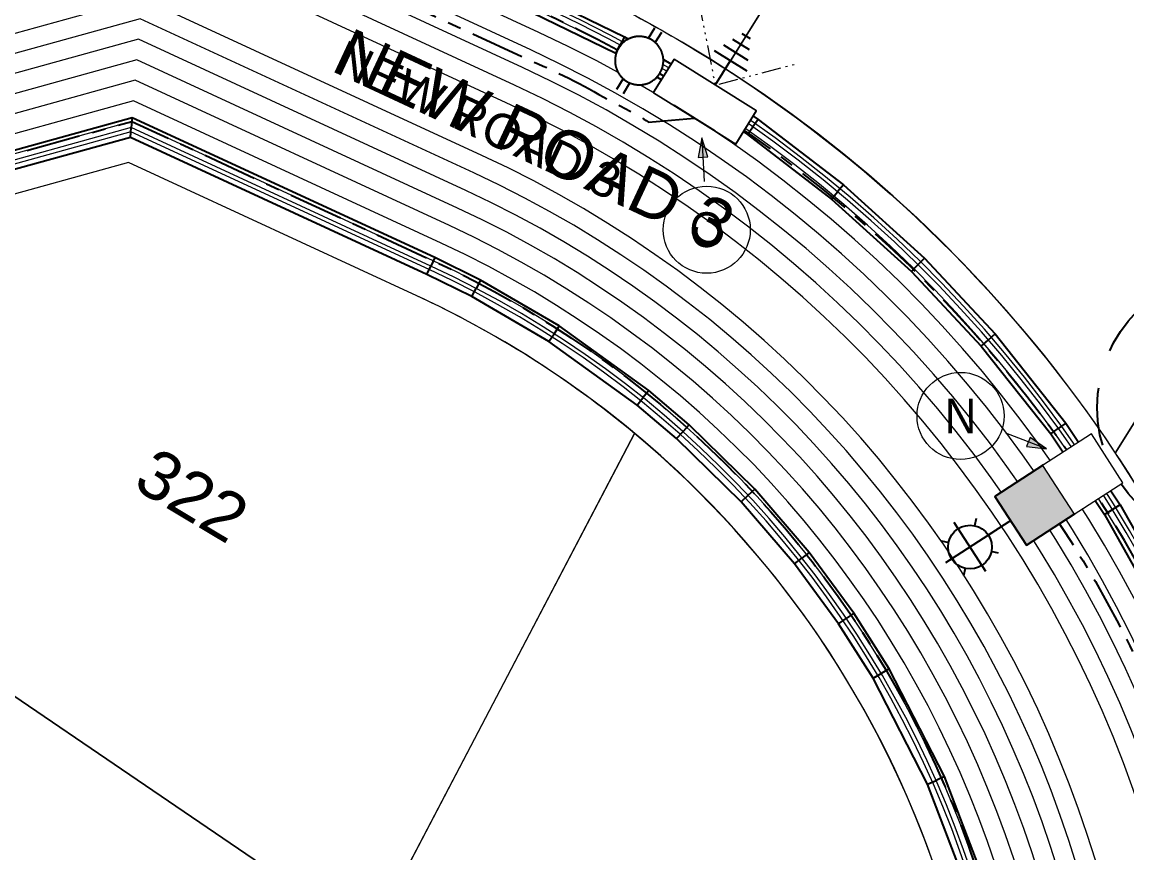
# Model space of a CAD drawing. Header units: metres. Extents: x 264965 to 265706, y 6180501 to 6181430.
# Drawn here: x 265565.4 to 265622.4, y 6181075 to 6181117.9 of the extents above; entities that cross this region are included whole.
import ezdxf
from ezdxf.enums import TextEntityAlignment as Align

# ---------------------------------------------------------------- set-up
doc = ezdxf.new("R2010")
doc.units = ezdxf.units.M
for name, pattern in [('Cable Exist UG', [7, 4, -1, 1, -1]), ('Dash', [5, 3, -2]), ('PHANTOM2', [4.45, 2, -0.5, 0.15, -0.5, 0.15, -0.5, 0.15, -0.5])]:
    doc.linetypes.add(name, pattern=pattern)
doc.layers.get('0').update_dxf_attribs({"color": 6})
for name, color, linetype, lineweight in [('_User Miscellaneous1', 30, 'Continuous', 13), ('_User Miscellaneous10', 241, 'Continuous', 13), ('_User Miscellaneous8', 196, 'Continuous', 13), ('_User_HV_Exist', 1, 'Continuous', 25), ('_User_LV_Exist', 5, 'Continuous', 25), ('_User_SL_Exist', 4, 'Continuous', 25), ('Cadastre Developer_SP_NEW', 92, 'Continuous', 15)]:
    doc.layers.add(name, color=color, linetype=linetype, lineweight=lineweight)
doc.layers.add('_User Miscellaneous12', color=252, linetype='Continuous', lineweight=13, plot=False, transparency=0.5)
doc.layers.add('Equip_LV_NEW', color=2, linetype='Continuous')
doc.layers.add('UG_Details_SP_MISC', color=7, linetype='Continuous')
doc.styles.add('ARIAL', font='arial.ttf', dxfattribs={"height": 2})
doc.styles.add('COLUMN_LABEL', font='arial.ttf', dxfattribs={"height": 2})
doc.styles.add('POLE_LABEL', font='arial.ttf', dxfattribs={"height": 2})
doc.styles.add('SL_LABEL', font='arial.ttf', dxfattribs={"height": 2})
doc.styles.get("Standard").update_dxf_attribs({"font": 'arial.ttf'})
doc.linetypes.add('Cable 4', pattern='A,4,-0.1,["*",Standard,S=2,R=0,X=0,Y=-1.6],-1.2', length=5.3)

# ---------------------------------------------------------------- blocks, each defined once
blk = doc.blocks.new('LV_UG_LINKS_OPEN_NEW')
at = {"layer": 'Equip_LV_NEW'}
for tag, flags, p in [('ACTUAL_STATUS', 9, (3.167, -1.667)), ('CONSTRUCTED_VOLTAGE', 9, (3.167, -1.833)), ('OPERATING_VOLTAGE', 9, (3.167, -2.167)), ('ORIENTATION', 9, (3.167, -2.333)), ('NO_PHASES', 9, (3.167, -2)), ('STATE', 9, (3.167, -2.5)), ('SWITCH_TYPE', 9, (3.167, -2.667)), ('USAGE', 9, (3.167, -2.833)), ('OWNED_BY', 9, (3.167, -3.167)), ('OPERATED_BY', 9, (3.167, -3.333)), ('NOTES', 9, (3.167, -3)), ('MAINTAINED_BY', 9, (3.167, -3.5)), ('TYPE', 9, (3.167, -3.833)), ('Z', 1, (3.167, -4)), ('NUMBER_OF_PHASES', 9, (3.167, -3.667))]:
    blk.add_attdef(tag, text='', height=0.167, dxfattribs=dict(at, flags=flags)).set_placement(p, align=Align.MIDDLE_LEFT)
blk.add_wipeout([(4, 1.25), (3.969, 1.25), (3.939, 1.248), (3.908, 1.247), (3.877, 1.244), (3.847, 1.241), (3.817, 1.236), (3.786, 1.232), (3.756, 1.226), (3.726, 1.22), (3.696, 1.213), (3.667, 1.205), (3.637, 1.196), (3.608, 1.187), (3.579, 1.177), (3.55, 1.166), (3.522, 1.155), (3.493, 1.143), (3.466, 1.13), (3.438, 1.117), (3.411, 1.102), (3.384, 1.088), (3.357, 1.072), (3.331, 1.056), (3.306, 1.039), (3.28, 1.022), (3.255, 1.004), (3.231, 0.985), (3.207, 0.966), (3.184, 0.947), (3.161, 0.926), (3.138, 0.905), (3.116, 0.884), (3.095, 0.862), (3.074, 0.839), (3.053, 0.816), (3.034, 0.793), (3.015, 0.769), (2.996, 0.745), (2.978, 0.72), (2.961, 0.694), (2.944, 0.669), (2.928, 0.643), (2.912, 0.616), (2.898, 0.589), (2.883, 0.562), (2.87, 0.534), (2.857, 0.507), (2.845, 0.478), (2.834, 0.45), (2.823, 0.421), (2.813, 0.392), (2.804, 0.363), (2.795, 0.333), (2.787, 0.304), (2.78, 0.274), (2.774, 0.244), (2.768, 0.214), (2.764, 0.183), (2.759, 0.153), (2.756, 0.123), (2.753, 0.092), (2.752, 0.061), (2.75, 0.031), (2.75, 0), (2.75, -0.031), (2.752, -0.061), (2.753, -0.092), (2.756, -0.123), (2.759, -0.153), (2.764, -0.183), (2.768, -0.214), (2.774, -0.244), (2.78, -0.274), (2.787, -0.304), (2.795, -0.333), (2.804, -0.363), (2.813, -0.392), (2.823, -0.421), (2.834, -0.45), (2.845, -0.478), (2.857, -0.507), (2.87, -0.534), (2.883, -0.562), (2.898, -0.589), (2.912, -0.616), (2.928, -0.643), (2.944, -0.669), (2.961, -0.694), (2.978, -0.72), (2.996, -0.745), (3.015, -0.769), (3.034, -0.793), (3.053, -0.816), (3.074, -0.839), (3.095, -0.862), (3.116, -0.884), (3.138, -0.905), (3.161, -0.926), (3.184, -0.947), (3.207, -0.966), (3.231, -0.985), (3.255, -1.004), (3.28, -1.022), (3.306, -1.039), (3.331, -1.056), (3.357, -1.072), (3.384, -1.088), (3.411, -1.102), (3.438, -1.117), (3.466, -1.13), (3.493, -1.143), (3.522, -1.155), (3.55, -1.166), (3.579, -1.177), (3.608, -1.187), (3.637, -1.196), (3.667, -1.205), (3.696, -1.213), (3.726, -1.22), (3.756, -1.226), (3.786, -1.232), (3.817, -1.236), (3.847, -1.241), (3.877, -1.244), (3.908, -1.247), (3.939, -1.248), (3.969, -1.25), (4, -1.25), (4.031, -1.25), (4.061, -1.248), (4.092, -1.247), (4.123, -1.244), (4.153, -1.241), (4.183, -1.236), (4.214, -1.232), (4.244, -1.226), (4.274, -1.22), (4.304, -1.213), (4.333, -1.205), (4.363, -1.196), (4.392, -1.187), (4.421, -1.177), (4.45, -1.166), (4.478, -1.155), (4.507, -1.143), (4.534, -1.13), (4.562, -1.117), (4.589, -1.102), (4.616, -1.088), (4.643, -1.072), (4.669, -1.056), (4.694, -1.039), (4.72, -1.022), (4.745, -1.004), (4.769, -0.985), (4.793, -0.966), (4.816, -0.947), (4.839, -0.926), (4.862, -0.905), (4.884, -0.884), (4.905, -0.862), (4.926, -0.839), (4.947, -0.816), (4.966, -0.793), (4.985, -0.769), (5.004, -0.745), (5.022, -0.72), (5.039, -0.694), (5.056, -0.669), (5.072, -0.643), (5.088, -0.616), (5.102, -0.589), (5.117, -0.562), (5.13, -0.534), (5.143, -0.507), (5.155, -0.478), (5.166, -0.45), (5.177, -0.421), (5.187, -0.392), (5.196, -0.363), (5.205, -0.333), (5.213, -0.304), (5.22, -0.274), (5.226, -0.244), (5.232, -0.214), (5.236, -0.183), (5.241, -0.153), (5.244, -0.123), (5.247, -0.092), (5.248, -0.061), (5.25, -0.031), (5.25, 0), (5.25, 0.031), (5.248, 0.061), (5.247, 0.092), (5.244, 0.123), (5.241, 0.153), (5.236, 0.183), (5.232, 0.214), (5.226, 0.244), (5.22, 0.274), (5.213, 0.304), (5.205, 0.333), (5.196, 0.363), (5.187, 0.392), (5.177, 0.421), (5.166, 0.45), (5.155, 0.478), (5.143, 0.507), (5.13, 0.534), (5.117, 0.562), (5.102, 0.589), (5.088, 0.616), (5.072, 0.643), (5.056, 0.669), (5.039, 0.694), (5.022, 0.72), (5.004, 0.745), (4.985, 0.769), (4.966, 0.793), (4.947, 0.816), (4.926, 0.839), (4.905, 0.862), (4.884, 0.884), (4.862, 0.905), (4.839, 0.926), (4.816, 0.947), (4.793, 0.966), (4.769, 0.985), (4.745, 1.004), (4.72, 1.022), (4.694, 1.039), (4.669, 1.056), (4.643, 1.072), (4.616, 1.088), (4.589, 1.102), (4.562, 1.117), (4.534, 1.13), (4.507, 1.143), (4.478, 1.155), (4.45, 1.166), (4.421, 1.177), (4.392, 1.187), (4.363, 1.196), (4.333, 1.205), (4.304, 1.213), (4.274, 1.22), (4.244, 1.226), (4.214, 1.232), (4.183, 1.236), (4.153, 1.241), (4.123, 1.244), (4.092, 1.247), (4.061, 1.248), (4.031, 1.25)]).dxf.layer = 'Equip_LV_NEW'
for p, q in [((3.792, 1.863), (3.792, 1.232)), ((4.208, 1.863), (4.208, 1.232)), ((3.792, -1.232), (3.792, -1.863)), ((4.208, -1.232), (4.208, -1.863))]:
    blk.add_line(p, q, dxfattribs=at)
at = {"layer": 'Equip_LV_NEW', "flags": 128}
blk.add_lwpolyline([(4, 1.25), (3.969, 1.25), (3.939, 1.248), (3.908, 1.247), (3.877, 1.244), (3.847, 1.241), (3.817, 1.236), (3.786, 1.232), (3.756, 1.226), (3.726, 1.22), (3.696, 1.213), (3.667, 1.205), (3.637, 1.196), (3.608, 1.187), (3.579, 1.177), (3.55, 1.166), (3.522, 1.155), (3.493, 1.143), (3.466, 1.13), (3.438, 1.117), (3.411, 1.102), (3.384, 1.088), (3.357, 1.072), (3.331, 1.056), (3.306, 1.039), (3.28, 1.022), (3.255, 1.004), (3.231, 0.985), (3.207, 0.966), (3.184, 0.947), (3.161, 0.926), (3.138, 0.905), (3.116, 0.884), (3.095, 0.862), (3.074, 0.839), (3.053, 0.816), (3.034, 0.793), (3.015, 0.769), (2.996, 0.745), (2.978, 0.72), (2.961, 0.694), (2.944, 0.669), (2.928, 0.643), (2.912, 0.616), (2.898, 0.589), (2.883, 0.562), (2.87, 0.534), (2.857, 0.507), (2.845, 0.478), (2.834, 0.45), (2.823, 0.421), (2.813, 0.392), (2.804, 0.363), (2.795, 0.333), (2.787, 0.304), (2.78, 0.274), (2.774, 0.244), (2.768, 0.214), (2.764, 0.183), (2.759, 0.153), (2.756, 0.123), (2.753, 0.092), (2.752, 0.061), (2.75, 0.031), (2.75, 0), (2.75, -0.031), (2.752, -0.061), (2.753, -0.092), (2.756, -0.123), (2.759, -0.153), (2.764, -0.183), (2.768, -0.214), (2.774, -0.244), (2.78, -0.274), (2.787, -0.304), (2.795, -0.333), (2.804, -0.363), (2.813, -0.392), (2.823, -0.421), (2.834, -0.45), (2.845, -0.478), (2.857, -0.507), (2.87, -0.534), (2.883, -0.562), (2.898, -0.589), (2.912, -0.616), (2.928, -0.643), (2.944, -0.669), (2.961, -0.694), (2.978, -0.72), (2.996, -0.745), (3.015, -0.769), (3.034, -0.793), (3.053, -0.816), (3.074, -0.839), (3.095, -0.862), (3.116, -0.884), (3.138, -0.905), (3.161, -0.926), (3.184, -0.947), (3.207, -0.966), (3.231, -0.985), (3.255, -1.004), (3.28, -1.022), (3.306, -1.039), (3.331, -1.056), (3.357, -1.072), (3.384, -1.088), (3.411, -1.102), (3.438, -1.117), (3.466, -1.13), (3.493, -1.143), (3.522, -1.155), (3.55, -1.166), (3.579, -1.177), (3.608, -1.187), (3.637, -1.196), (3.667, -1.205), (3.696, -1.213), (3.726, -1.22), (3.756, -1.226), (3.786, -1.232), (3.817, -1.236), (3.847, -1.241), (3.877, -1.244), (3.908, -1.247), (3.939, -1.248), (3.969, -1.25), (4, -1.25), (4.031, -1.25), (4.061, -1.248), (4.092, -1.247), (4.123, -1.244), (4.153, -1.241), (4.183, -1.236), (4.214, -1.232), (4.244, -1.226), (4.274, -1.22), (4.304, -1.213), (4.333, -1.205), (4.363, -1.196), (4.392, -1.187), (4.421, -1.177), (4.45, -1.166), (4.478, -1.155), (4.507, -1.143), (4.534, -1.13), (4.562, -1.117), (4.589, -1.102), (4.616, -1.088), (4.643, -1.072), (4.669, -1.056), (4.694, -1.039), (4.72, -1.022), (4.745, -1.004), (4.769, -0.985), (4.793, -0.966), (4.816, -0.947), (4.839, -0.926), (4.862, -0.905), (4.884, -0.884), (4.905, -0.862), (4.926, -0.839), (4.947, -0.816), (4.966, -0.793), (4.985, -0.769), (5.004, -0.745), (5.022, -0.72), (5.039, -0.694), (5.056, -0.669), (5.072, -0.643), (5.088, -0.616), (5.102, -0.589), (5.117, -0.562), (5.13, -0.534), (5.143, -0.507), (5.155, -0.478), (5.166, -0.45), (5.177, -0.421), (5.187, -0.392), (5.196, -0.363), (5.205, -0.333), (5.213, -0.304), (5.22, -0.274), (5.226, -0.244), (5.232, -0.214), (5.236, -0.183), (5.241, -0.153), (5.244, -0.123), (5.247, -0.092), (5.248, -0.061), (5.25, -0.031), (5.25, 0), (5.25, 0.031), (5.248, 0.061), (5.247, 0.092), (5.244, 0.123), (5.241, 0.153), (5.236, 0.183), (5.232, 0.214), (5.226, 0.244), (5.22, 0.274), (5.213, 0.304), (5.205, 0.333), (5.196, 0.363), (5.187, 0.392), (5.177, 0.421), (5.166, 0.45), (5.155, 0.478), (5.143, 0.507), (5.13, 0.534), (5.117, 0.562), (5.102, 0.589), (5.088, 0.616), (5.072, 0.643), (5.056, 0.669), (5.039, 0.694), (5.022, 0.72), (5.004, 0.745), (4.985, 0.769), (4.966, 0.793), (4.947, 0.816), (4.926, 0.839), (4.905, 0.862), (4.884, 0.884), (4.862, 0.905), (4.839, 0.926), (4.816, 0.947), (4.793, 0.966), (4.769, 0.985), (4.745, 1.004), (4.72, 1.022), (4.694, 1.039), (4.669, 1.056), (4.643, 1.072), (4.616, 1.088), (4.589, 1.102), (4.562, 1.117), (4.534, 1.13), (4.507, 1.143), (4.478, 1.155), (4.45, 1.166), (4.421, 1.177), (4.392, 1.187), (4.363, 1.196), (4.333, 1.205), (4.304, 1.213), (4.274, 1.22), (4.244, 1.226), (4.214, 1.232), (4.183, 1.236), (4.153, 1.241), (4.123, 1.244), (4.092, 1.247), (4.061, 1.248), (4.031, 1.25)], close=True, dxfattribs=at)
blk = doc.blocks.new('*U650')
at = {"layer": '_User_LV_Exist'}
for p, q in [((2.5, 1), (2.5, -1)), ((3, 0.75), (3, -0.75)), ((3.5, 0.5), (3.5, -0.5)), ((4, 0.25), (4, -0.25))]:
    blk.add_line(p, q, dxfattribs=at)
at = {"width": 0.9}
blk.add_attdef('ASSET_NUM', text='', height=2, dxfattribs=at).set_placement((4, 2), align=Align.MIDDLE_LEFT)
for tag, p, flags in [('SUBURB', (-2, 0), 1), ('STREETNAME', (-1.8, 0), 9), ('PARENT', (-1.6, 0), 9), ('NOTES', (-1.4, 0), 9), ('LOCATION', (-1.2, 0), 9), ('LEGEND', (-1, 0), 9), ('USAGE', (-0.8, 0), 9), ('SUPPORT_TYPE', (-0.6, 0), 9), ('STATE', (-0.4, 0), 9), ('OWNED_BY', (-0.2, 0), 9)]:
    blk.add_attdef(tag, p, '', height=0.2, rotation=270, dxfattribs=dict(flags=flags))
blk.add_wipeout([(1, 2.5), (1, -2.5), (-1, -2.5), (-1, 2.5)])
blk.add_lwpolyline([(-1, 2.5), (-1, -1.25), (-1, 1.25), (-1, -2.5), (1, -2.5), (1, 2.5)], close=True)
at = {"layer": '_User_LV_Exist'}
blk.add_line((1, 0), (2.5, 0), dxfattribs=at)
at = {"layer": 'Equip_LV_NEW', "ltscale": 10, "rotation": 89.99999999999999}
blk.add_blockref('LV_UG_LINKS_OPEN_NEW', (0, 0), dxfattribs=at)
blk = doc.blocks.new('*U813')
at = {"width": 0.9, "flags": 8}
blk.add_attdef('ASSET_NUM', text='', height=2, dxfattribs=at).set_placement((4, 2), align=Align.MIDDLE_LEFT)
at = {"ltscale": 10}
blk.add_wipeout([(-2.029, -0.618), (-0.618, 2.029), (2.029, 0.618), (0.618, -2.029)], dxfattribs=at)
blk.add_lwpolyline([(-0.618, 2.029), (-2.029, -0.618), (0.618, -2.029), (2.029, 0.618)], close=True)
at = {"flags": 1}
blk.add_attdef('Z', (-2.351, -1.813), '', height=0.2, rotation=270, dxfattribs=at)
at = {"flags": 9}
for tag, p in [('NOTES', (-2, -1.813)), ('SUBURB', (-1.8, -1.813)), ('STREETNAME', (-1.6, -1.813)), ('LOCATION', (-1.4, -1.813)), ('LEGEND', (-1.2, -1.813)), ('USAGE', (-1, -1.813)), ('STATE', (-0.8, -1.813)), ('OWNED_BY', (-0.6, -1.813)), ('COLUMN_TYPE', (-0.4, -1.813)), ('STREET_CODE', (-0.2, -1.813)), ('STRUCTURE_PLANT_NUMBER', (0.031, -1.813))]:
    blk.add_attdef(tag, text='', height=0.2, rotation=270, dxfattribs=at).set_placement(p, align=Align.MIDDLE_LEFT)
blk = doc.blocks.new('*U493')
at = {"style": 'SL_LABEL'}
for tag, height, rotation, flags, p in [('ASSET_NUM', 1, 127.8321, 8, (-5.083, 4.915)), ('STREET_CODE', 0.001, 270, 9, (0.001, 0))]:
    blk.add_attdef(tag, text='', height=height, rotation=rotation, dxfattribs=dict(at, flags=flags)).set_placement(p, align=Align.MIDDLE_LEFT)
for tag, height, rotation, flags, p in [('LNUMBER', 1, 127.8321, 8, (-3.504, 6.142)), ('LREPLACE', 0.2, 270, 9, (-1.4, 1.4)), ('LTYPE', 0.2, 270, 9, (-1.4, 1.2)), ('LTYPEVOCAB', 0.2, 270, 9, (-1.4, 1)), ('LEGEND', 0.2, 270, 9, (-1.4, 0.8)), ('SUBURB', 0.2, 270, 9, (-1.4, 0.6)), ('STREETNAME', 0.2, 270, 9, (-1.4, 0.4)), ('LOCATION', 0.2, 270, 9, (-1.4, 0.2)), ('LNEW', 0.2, 270, 9, (-6.4, 0)), ('LMASTVOCAB', 0.2, 270, 9, (-6.2, 0)), ('LMAST', 0.2, 270, 9, (-6, 0)), ('LLAMPVOCAB', 0.2, 270, 9, (-5.8, 0)), ('LLAMP', 0.2, 270, 9, (-5.6, 0)), ('LEXIST', 0.2, 270, 9, (-5.4, 0)), ('LCHARGE3PERCENT', 0.2, 270, 9, (-5.2, 0)), ('LCHARGE3', 0.2, 270, 9, (-5, 0)), ('LCHARGE2PERCENT', 0.2, 270, 9, (-4.8, 0)), ('LCHARGE2', 0.2, 270, 9, (-4.6, 0)), ('LCHARGE1PERCENT', 0.2, 270, 9, (-4.4, 0)), ('LCHARGE1', 0.2, 270, 9, (-4.2, 0)), ('LCATEGORY', 0.2, 270, 9, (-4, 0)), ('LBRACKETVOCAB', 0.2, 270, 9, (-3.8, 0)), ('LBRACKET', 0.2, 270, 9, (-3.6, 0)), ('LKINGHEIGHT', 0.2, 270, 9, (-3.4, 0)), ('CREPLACE', 0.2, 270, 9, (-3.2, 0)), ('CREMOVE', 0.2, 270, 9, (-3, 0)), ('CNUMBER', 0.2, 270, 9, (-2.8, 0)), ('CNEW', 0.2, 270, 9, (-2.6, 0)), ('CEXIST', 0.2, 270, 9, (-2.4, 0)), ('USAGE', 0.2, 270, 9, (-2.2, 0)), ('STATE', 0.2, 270, 9, (-2, 0)), ('OWNED_BY', 0.2, 270, 9, (-1.8, 0)), ('ORIENTATION', 0.2, 270, 9, (-1.6, 0)), ('OPERATING_VOLTAGE', 0.2, 270, 9, (-1.4, 0)), ('NOTES', 0.2, 270, 9, (-1.4, 0)), ('NO_PHASES', 0.2, 270, 9, (-1.2, 0)), ('LANTERN_TYPE', 0.2, 270, 9, (-1, 0)), ('LANTERN_PURPOSE', 0.2, 270, 9, (-0.8, 0)), ('CONTROL_TYPE', 0.2, 270, 9, (-0.6, 0)), ('CONSTRUCTED_VOLTAGE', 0.2, 270, 9, (-0.4, 0)), ('MAINTAINED_BY', 0.2, 270, 9, (-1.4, -0.663))]:
    blk.add_attdef(tag, text='', height=height, rotation=rotation, dxfattribs=dict(flags=flags)).set_placement(p, align=Align.MIDDLE_LEFT)
for tag, p, height, flags in [('OPERATED_BY', (-1.4, -0.407), 0.2, 9), ('Z', (0, 0), 0.001, 1)]:
    blk.add_attdef(tag, p, '', height=height, rotation=270, dxfattribs=dict(flags=flags))
blk.add_wipeout([(-3.488, 4.492), (-2.266, 4.648), (-1.121, 4.194), (-0.965, 2.972), (-1.418, 1.827), (-2.641, 1.671), (-3.786, 2.124), (-3.942, 3.346)])
for p, q in [((-2.266, 4.648), (-2.313, 4.275)), ((-3.638, 2.239), (-1.269, 4.079)), ((-3.143, 4.048), (-3.373, 4.344)), ((-1.533, 1.975), (-3.373, 4.344)), ((-1.565, 3.849), (-1.269, 4.079)), ((-3.942, 3.346), (-3.57, 3.3)), ((-0.965, 2.972), (-1.337, 3.019)), ((-3.638, 2.239), (-3.342, 2.469)), ((-2.641, 1.671), (-2.594, 2.043)), ((0, 0), (-1.763, 2.271))]:
    blk.add_line(p, q)
blk.add_circle((-2.453, 3.159), 1.125)
at = {"flags": 9}
for tag, p in [('LANTNUMBER', (-1.4, 2.6)), ('LOUTREACH', (-1.4, 2.2)), ('LOUTREACHVOCAB', (-1.4, 2)), ('LRATECODE', (-1.4, 1.8)), ('LREMOVE', (-1.4, 1.6))]:
    blk.add_attdef(tag, text='', height=0.2, rotation=270, dxfattribs=at).set_placement(p, align=Align.MIDDLE_LEFT)
blk = doc.blocks.new('*U451')
h = blk.add_hatch(color=256)
h.dxf.hatch_style = 1
h.paths.add_polyline_path([(-2.731, -2.582), (-3.049, -2.197), (-3.661, -3.027)])
blk.add_line((-3.661, -3.027), (-1.927, -1.593))
at = {"flags": 128}
blk.add_lwpolyline([(-2.731, -2.582), (-3.049, -2.197), (-3.661, -3.027), (-2.731, -2.582)], dxfattribs=at)
blk.add_circle((0, 0), 2.25)
at = {"width": 0.9}
blk.add_attdef('CODE', text='', height=1.8, dxfattribs=at).set_placement((0, 0), align=Align.MIDDLE_CENTER)
at = {"flags": 1}
blk.add_attdef('Z', (0, 0), '', height=0.2, dxfattribs=at)
blk = doc.blocks.new('*U452')
h = blk.add_hatch(color=256)
h.dxf.hatch_style = 1
h.paths.add_polyline_path([(3.468, -1.448), (3.245, -1.895), (4.252, -2.117)])
blk.add_line((4.252, -2.117), (2.238, -1.114))
at = {"flags": 128}
blk.add_lwpolyline([(3.468, -1.448), (3.245, -1.895), (4.252, -2.117), (3.468, -1.448)], dxfattribs=at)
blk.add_circle((0, 0), 2.25)
at = {"width": 0.9}
blk.add_attdef('CODE', text='', height=1.8, dxfattribs=at).set_placement((0, 0), align=Align.MIDDLE_CENTER)
at = {"flags": 1}
blk.add_attdef('Z', (0, 0), '', height=0.2, dxfattribs=at)
blk = doc.blocks.new('COLUMN_EXT')
blk.add_hatch(color=256).paths.add_polyline_path([(1.5, -1.5), (1.5, 1.5), (-1.5, 1.5), (-1.5, -1.5)])
blk.add_lwpolyline([(1.5, 1.5), (-1.5, 1.5), (-1.5, -1.5), (1.5, -1.5)], close=True)
at = {"flags": 1}
blk.add_attdef('Z', (-1.813, 2.351), '', height=0.2, rotation=180, dxfattribs=at)
at = {"flags": 9}
for tag, p in [('SUBURB', (-1.813, 1.8)), ('NOTES', (-1.813, 2)), ('STREETNAME', (-1.813, 1.6)), ('LOCATION', (-1.813, 1.4)), ('LEGEND', (-1.813, 1.2)), ('OWNED_BY', (-1.813, 0.6)), ('USAGE', (-1.813, 1)), ('STATE', (-1.813, 0.8)), ('COLUMN_TYPE', (-1.813, 0.4))]:
    blk.add_attdef(tag, text='', height=0.2, rotation=180, dxfattribs=at).set_placement(p, align=Align.MIDDLE_LEFT)
for tag, style, p in [('STRUCTURE_PLANT_NUMBER', 'POLE_LABEL', (-1.813, -0.031)), ('STREET_CODE', 'COLUMN_LABEL', (-1.813, 0.2))]:
    blk.add_attdef(tag, text='', height=0.2, rotation=180, dxfattribs=dict(at, style=style)).set_placement(p, align=Align.MIDDLE_LEFT)
at = {"style": 'COLUMN_LABEL', "width": 0.9, "flags": 8}
blk.add_attdef('ASSET_NUM', text='', height=2, rotation=270, dxfattribs=at).set_placement((2, -4), align=Align.MIDDLE_LEFT)
blk = doc.blocks.new('*U513')
blk.add_hatch(color=256).paths.add_polyline_path([(-2.252, 1.476), (-2.649, -0.485), (2.252, -1.476), (2.649, 0.485)])
for p, q in [((0.198, 0.98), (-0.198, -0.98)), ((-2.45, 0.496), (2.45, -0.496))]:
    blk.add_line(p, q)
at = {"ltscale": 10}
blk.add_line((2.45, -0.496), (-2.45, 0.496), dxfattribs=at)
blk.add_lwpolyline([(-2.649, -0.485), (-1.423, -0.732), (1.027, -1.228), (2.252, -1.476), (2.649, 0.485), (-2.252, 1.476)], close=True)
at = {"width": 0.9, "flags": 8}
blk.add_attdef('ASSET_NUM', text='', height=2, rotation=90, dxfattribs=at).set_placement((-4.028, 45.838), align=Align.MIDDLE_LEFT)
for tag, p, flags in [('OWNED_BY', (-2.028, 41.638), 9), ('STATE', (-2.028, 41.438), 9), ('SUPPORT_TYPE', (-2.028, 41.238), 9), ('USAGE', (-2.028, 41.038), 9), ('LEGEND', (-2.028, 40.838), 9), ('LOCATION', (-2.028, 40.638), 9), ('NOTES', (-2.028, 40.438), 9), ('STREETNAME', (-2.028, 40.038), 9), ('SUBURB', (-2.028, 39.838), 1), ('PARENT', (-2.028, 40.238), 9)]:
    blk.add_attdef(tag, p, '', height=0.2, dxfattribs=dict(flags=flags))

msp = doc.modelspace()

# ---------------------------------------------------------------- linework, layer by layer
at = {"layer": '_User Miscellaneous1', "ltscale": 0.5}
for p, q in [((265590.89, 6181119.902), (265596.487, 6181117.175)), ((265590.478, 6181119.034), (265596.035, 6181116.328)), ((265596.487, 6181117.175), (265596.261, 6181116.752)), ((265596.487, 6181117.175), (265600.484, 6181114.844)), ((265596.035, 6181116.328), (265596.261, 6181116.752)), ((265596.035, 6181116.328), (265599.975, 6181114.029)), ((265600.484, 6181114.844), (265600.229, 6181114.436)), ((265600.484, 6181114.844), (265603.395, 6181112.903)), ((265599.975, 6181114.029), (265600.229, 6181114.436)), ((265599.975, 6181114.029), (265602.836, 6181112.122)), ((265571.059, 6181112.99), (265562.165, 6181110.53)), ((265571.059, 6181112.99), (265571.017, 6181112.48)), ((265586.687, 6181105.76), (265571.059, 6181112.99)), ((265603.395, 6181112.903), (265603.115, 6181112.512)), ((265603.395, 6181112.903), (265607.798, 6181109.522)), ((265570.975, 6181111.971), (265571.017, 6181112.48)), ((265602.836, 6181112.122), (265603.115, 6181112.512)), ((265570.975, 6181111.971), (265562.76, 6181109.699)), ((265586.273, 6181104.893), (265570.975, 6181111.971)), ((265602.836, 6181112.122), (265607.182, 6181108.785)), ((265607.798, 6181109.522), (265607.49, 6181109.153)), ((265607.798, 6181109.522), (265611.978, 6181105.724)), ((265607.182, 6181108.785), (265607.49, 6181109.153)), ((265607.182, 6181108.785), (265611.304, 6181105.04)), ((265586.687, 6181105.76), (265586.48, 6181105.326)), ((265589.056, 6181104.591), (265586.687, 6181105.76)), ((265611.304, 6181105.04), (265611.641, 6181105.382)), ((265611.978, 6181105.724), (265611.641, 6181105.382)), ((265611.978, 6181105.724), (265615.635, 6181101.816)), ((265586.273, 6181104.893), (265586.48, 6181105.326)), ((265588.602, 6181103.745), (265586.273, 6181104.893)), ((265611.304, 6181105.04), (265614.907, 6181101.189)), ((265589.056, 6181104.591), (265588.829, 6181104.168)), ((265593.111, 6181102.231), (265589.056, 6181104.591)), ((265588.602, 6181103.745), (265588.829, 6181104.168)), ((265592.587, 6181101.425), (265588.602, 6181103.745)), ((265593.111, 6181102.231), (265592.849, 6181101.828)), ((265597.739, 6181098.89), (265593.111, 6181102.231)), ((265592.587, 6181101.425), (265592.849, 6181101.828)), ((265597.147, 6181098.134), (265592.587, 6181101.425)), ((265614.907, 6181101.189), (265615.271, 6181101.503)), ((265615.635, 6181101.816), (265615.271, 6181101.503)), ((265615.635, 6181101.816), (265619.277, 6181097.213)), ((265614.907, 6181101.189), (265618.5, 6181096.648)), ((265597.739, 6181098.89), (265597.443, 6181098.512)), ((265599.823, 6181097.119), (265597.739, 6181098.89)), ((265597.147, 6181098.134), (265597.443, 6181098.512)), ((265599.176, 6181096.409), (265597.147, 6181098.134)), ((265599.823, 6181097.119), (265599.5, 6181096.764)), ((265603.211, 6181093.803), (265599.823, 6181097.119)), ((265618.5, 6181096.648), (265618.888, 6181096.931)), ((265619.277, 6181097.213), (265618.888, 6181096.931)), ((265619.277, 6181097.213), (265622.094, 6181092.993)), ((265599.176, 6181096.409), (265599.5, 6181096.764)), ((265602.51, 6181093.145), (265599.176, 6181096.409)), ((265618.5, 6181096.648), (265621.275, 6181092.491)), ((265602.51, 6181093.145), (265602.861, 6181093.474)), ((265603.211, 6181093.803), (265602.861, 6181093.474)), ((265606.027, 6181090.532), (265603.211, 6181093.803)), ((265605.275, 6181089.934), (265602.51, 6181093.145)), ((265622.094, 6181092.993), (265621.685, 6181092.742)), ((265622.094, 6181092.993), (265624.747, 6181088.262)), ((265621.275, 6181092.491), (265621.685, 6181092.742)), ((265621.275, 6181092.491), (265623.89, 6181087.828)), ((265605.275, 6181089.934), (265605.651, 6181090.233)), ((265606.027, 6181090.532), (265605.651, 6181090.233)), ((265608.34, 6181087.383), (265606.027, 6181090.532)), ((265607.547, 6181086.841), (265605.275, 6181089.934)), ((265608.34, 6181087.383), (265607.943, 6181087.112)), ((265610.163, 6181084.505), (265608.34, 6181087.383)), ((265607.547, 6181086.841), (265607.943, 6181087.112)), ((265609.329, 6181084.028), (265607.547, 6181086.841)), ((265609.329, 6181084.028), (265609.746, 6181084.267)), ((265610.163, 6181084.505), (265609.746, 6181084.267)), ((265613.016, 6181078.943), (265610.163, 6181084.505)), ((265612.138, 6181078.551), (265609.329, 6181084.028)), ((265612.138, 6181078.551), (265612.577, 6181078.747)), ((265613.016, 6181078.943), (265612.577, 6181078.747)), ((265614.898, 6181074.027), (265613.016, 6181078.943)), ((265613.986, 6181073.723), (265612.138, 6181078.551))]:
    msp.add_line(p, q, dxfattribs=at)
at = {"layer": '_User_LV_Exist', "linetype": 'Cable Exist UG', "ltscale": 0.7, "transparency": 33554687, "flags": 128}
for points in [[(265600.643, 6181113.823, 0.034819), (265592.484, 6181118.305), (265550.45, 6181137.752)], [(265628.789, 6181075.873, 0.184594), (265600.577, 6181113.719, 0.179462)], [(265550.437, 6181092.989), (265562.277, 6181110.375), (265571.043, 6181112.799), (265586.606, 6181105.599, -0.357912), (265615.865, 6181045.035)]]:
    msp.add_lwpolyline(points, format="xyb", dxfattribs=at)
at = {"layer": '_User_SL_Exist', "linetype": 'Cable Exist UG', "ltscale": 0.7, "transparency": 33554687, "flags": 128}
for points in [[(265575.313, 6181123.507), (265591.489, 6181116.011, -0.034747), (265595.673, 6181113.896, -0.034747), (265597.728, 6181112.766), (265600.11, 6181112.971)], [(265618.11, 6181093.251, -0.086677), (265626.576, 6181075.169), (265628.452, 6181073.217)]]:
    msp.add_lwpolyline(points, format="xyb", dxfattribs=at)
at = {"layer": '_User_SL_Exist', "linetype": 'Dash'}
msp.add_circle((265627.904, 6181098.022), 7, dxfattribs=at)
at = {"layer": 'Cadastre Developer_SP_NEW', "transparency": 33554687, "flags": 128}
for points in [[(265619.759, 6181144.413), (265595.098, 6181159.2), (265575.755, 6181128.248), (265593.324, 6181120.12, -0.034673), (265601.7, 6181115.515)], [(265643.434, 6181130.217), (265619.759, 6181144.413), (265601.7, 6181115.515, -0.103564), (265621.838, 6181095.659)], [(265671.43, 6181113.43), (265643.434, 6181130.217), (265621.838, 6181095.659, -0.047782), (265628.036, 6181084.053), (265658.107, 6181092.111)]]:
    msp.add_lwpolyline(points, format="xyb", close=True, dxfattribs=at)
at = {"layer": 'Cadastre Developer_SP_NEW', "transparency": 33554687}
msp.add_lwpolyline([(265597.002, 6181096.675, 0.065454), (265585.766, 6181103.784), (265570.869, 6181110.676), (265563.517, 6181108.642), (265552.09, 6181091.863), (265583.345, 6181070.58)], format="xyb", close=True, dxfattribs=at)
msp.add_lwpolyline([(265552.09, 6181091.863), (265537.737, 6181070.786), (265571.441, 6181047.835), (265583.345, 6181070.58)], close=True, dxfattribs=at)
at = {"layer": 'UG_Details_SP_MISC', "ltscale": 0.5}
for p, q in [((265590.89, 6181119.902), (265596.487, 6181117.175)), ((265590.478, 6181119.034), (265596.035, 6181116.328)), ((265596.487, 6181117.175), (265596.261, 6181116.752)), ((265596.487, 6181117.175), (265600.484, 6181114.844)), ((265596.035, 6181116.328), (265596.261, 6181116.752)), ((265596.035, 6181116.328), (265599.975, 6181114.029)), ((265600.484, 6181114.844), (265600.229, 6181114.436)), ((265600.484, 6181114.844), (265603.395, 6181112.903)), ((265599.975, 6181114.029), (265600.229, 6181114.436)), ((265599.975, 6181114.029), (265602.836, 6181112.122)), ((265571.059, 6181112.99), (265562.165, 6181110.53)), ((265571.059, 6181112.99), (265571.017, 6181112.48)), ((265586.687, 6181105.76), (265571.059, 6181112.99)), ((265603.395, 6181112.903), (265603.115, 6181112.512)), ((265603.395, 6181112.903), (265607.798, 6181109.522)), ((265570.975, 6181111.971), (265571.017, 6181112.48)), ((265602.836, 6181112.122), (265603.115, 6181112.512)), ((265570.975, 6181111.971), (265562.76, 6181109.699)), ((265586.273, 6181104.893), (265570.975, 6181111.971)), ((265602.836, 6181112.122), (265607.182, 6181108.785)), ((265607.798, 6181109.522), (265607.49, 6181109.153)), ((265607.798, 6181109.522), (265611.978, 6181105.724)), ((265607.182, 6181108.785), (265607.49, 6181109.153)), ((265607.182, 6181108.785), (265611.304, 6181105.04)), ((265586.687, 6181105.76), (265586.48, 6181105.326)), ((265589.056, 6181104.591), (265586.687, 6181105.76)), ((265611.304, 6181105.04), (265611.641, 6181105.382)), ((265611.978, 6181105.724), (265611.641, 6181105.382)), ((265611.978, 6181105.724), (265615.635, 6181101.816)), ((265586.273, 6181104.893), (265586.48, 6181105.326)), ((265588.602, 6181103.745), (265586.273, 6181104.893)), ((265611.304, 6181105.04), (265614.907, 6181101.189)), ((265589.056, 6181104.591), (265588.829, 6181104.168)), ((265593.111, 6181102.231), (265589.056, 6181104.591)), ((265588.602, 6181103.745), (265588.829, 6181104.168)), ((265592.587, 6181101.425), (265588.602, 6181103.745)), ((265593.111, 6181102.231), (265592.849, 6181101.828)), ((265597.739, 6181098.89), (265593.111, 6181102.231)), ((265592.587, 6181101.425), (265592.849, 6181101.828)), ((265597.147, 6181098.134), (265592.587, 6181101.425)), ((265614.907, 6181101.189), (265615.271, 6181101.503)), ((265615.635, 6181101.816), (265615.271, 6181101.503)), ((265615.635, 6181101.816), (265619.277, 6181097.213)), ((265614.907, 6181101.189), (265618.5, 6181096.648)), ((265597.739, 6181098.89), (265597.443, 6181098.512)), ((265599.823, 6181097.119), (265597.739, 6181098.89)), ((265597.147, 6181098.134), (265597.443, 6181098.512)), ((265599.176, 6181096.409), (265597.147, 6181098.134)), ((265599.823, 6181097.119), (265599.5, 6181096.764)), ((265603.211, 6181093.803), (265599.823, 6181097.119)), ((265618.5, 6181096.648), (265618.888, 6181096.931)), ((265619.277, 6181097.213), (265618.888, 6181096.931)), ((265619.277, 6181097.213), (265622.094, 6181092.993)), ((265599.176, 6181096.409), (265599.5, 6181096.764)), ((265602.51, 6181093.145), (265599.176, 6181096.409)), ((265618.5, 6181096.648), (265621.275, 6181092.491)), ((265602.51, 6181093.145), (265602.861, 6181093.474)), ((265603.211, 6181093.803), (265602.861, 6181093.474)), ((265606.027, 6181090.532), (265603.211, 6181093.803)), ((265605.275, 6181089.934), (265602.51, 6181093.145)), ((265622.094, 6181092.993), (265621.685, 6181092.742)), ((265622.094, 6181092.993), (265624.747, 6181088.262)), ((265621.275, 6181092.491), (265621.685, 6181092.742)), ((265621.275, 6181092.491), (265623.89, 6181087.828)), ((265605.275, 6181089.934), (265605.651, 6181090.233)), ((265606.027, 6181090.532), (265605.651, 6181090.233)), ((265608.34, 6181087.383), (265606.027, 6181090.532)), ((265607.547, 6181086.841), (265605.275, 6181089.934)), ((265608.34, 6181087.383), (265607.943, 6181087.112)), ((265610.163, 6181084.505), (265608.34, 6181087.383)), ((265607.547, 6181086.841), (265607.943, 6181087.112)), ((265609.329, 6181084.028), (265607.547, 6181086.841)), ((265609.329, 6181084.028), (265609.746, 6181084.267)), ((265610.163, 6181084.505), (265609.746, 6181084.267)), ((265613.016, 6181078.943), (265610.163, 6181084.505)), ((265612.138, 6181078.551), (265609.329, 6181084.028)), ((265612.138, 6181078.551), (265612.577, 6181078.747)), ((265613.016, 6181078.943), (265612.577, 6181078.747)), ((265614.898, 6181074.027), (265613.016, 6181078.943)), ((265613.986, 6181073.723), (265612.138, 6181078.551))]:
    msp.add_line(p, q, dxfattribs=at)

# ---------------------------------------------------------------- texts
at = {"layer": '_User Miscellaneous1'}
msp.add_text('NEW ROAD 3', height=2.5, rotation=335.0126, dxfattribs=at).set_placement((265581.318, 6181115.419))
at = {"layer": '_User_HV_Exist'}
msp.add_text('NEW ROAD 3', height=1.8, rotation=335.0126, dxfattribs=at).set_placement((265581.318, 6181115.419))
at = {"layer": '_User_LV_Exist'}
msp.add_text('NEW ROAD 3', height=1.8, rotation=335.0126, dxfattribs=at).set_placement((265581.318, 6181115.419))
at = {"layer": 'Cadastre Developer_SP_NEW', "transparency": 33554687, "style": 'ARIAL'}
msp.add_text('322', height=2.5, rotation=329.1269, dxfattribs=at).set_placement((265571.019, 6181093.907))

# ---------------------------------------------------------------- next in the draw order: block references
at = {"layer": '_User_SL_Exist', "linetype": 'Cable 4', "rotation": 85.08115729876613}
msp.add_blockref('*U493', (265617.69, 6181092.981), dxfattribs=at)

# ---------------------------------------------------------------- next in the draw order: linework, layer by layer
at = {"layer": '_User Miscellaneous10'}
msp.add_lwpolyline([(265543.649, 6180816.081), (265580.425, 6180918.972, -0.015877), (265587.101, 6180935.908), (265627.721, 6181030.198, 0.406457), (265593.324, 6181120.12), (265522.022, 6181153.108, -0.098454), (265461.652, 6181197.04, 0.182856), (265352.412, 6181246.557), (265276.859, 6181251.306), (265272.183, 6181256.61), (265273.875, 6181283.538, 0.288476), (265261.897, 6181305.52), (265219.487, 6181329.251, -0.112599), (265210.289, 6181337.071, 0.162091), (265204.42, 6181342.816), (265196.512, 6181347.24)], format="xyb", dxfattribs=at)
msp.add_lwpolyline([(265578.622, 6180961.721), (265611.19, 6181037.319, 0.406457), (265585.766, 6181103.784), (265570.869, 6181110.676), (265563.517, 6181108.642), (265520.892, 6181046.049, 0.123106), (265516.114, 6181033.077, -1.666667), (265495.693, 6181046.983, 0.123106), (265506.014, 6181056.181), (265546.957, 6181116.304), (265545.233, 6181122.536), (265514.468, 6181136.77, -0.064244), (265469.198, 6181165.256), (265461.475, 6181164.413), (265388.328, 6181070.428, 0.070413), (265364.483, 6181028.856), (265372.251, 6181015.535), (265433.189, 6181005.08, -0.047314), (265489.51, 6180989.829), (265571.962, 6180958.886)], format="xyb", close=True, dxfattribs=at)
at = {"layer": '_User Miscellaneous12', "color": 6, "transparency": 33554534}
msp.add_lwpolyline([(265542.048, 6180816.653), (265578.824, 6180919.544, -0.015877), (265585.54, 6180936.582), (265626.16, 6181030.87, 0.406457), (265592.61, 6181118.577), (265521.308, 6181151.565, -0.098412), (265460.425, 6181195.863, 0.182805), (265352.305, 6181244.86), (265276.05, 6181249.654), (265270.442, 6181256.014), (265272.179, 6181283.645, 0.288476), (265261.067, 6181304.036), (265218.679, 6181327.756, -0.113686), (265208.838, 6181336.173, 0.166227), (265203.633, 6181341.308), (265195.682, 6181345.757)], format="xyb", dxfattribs=at)
at = {"layer": '_User Miscellaneous12', "color": 4, "transparency": 33554534}
msp.add_lwpolyline([(265542.236, 6180816.586), (265579.012, 6180919.477, -0.015877), (265585.724, 6180936.503), (265626.343, 6181030.791, 0.406457), (265592.694, 6181118.759), (265521.392, 6181151.747, -0.098417), (265460.569, 6181196.002, 0.182811), (265352.317, 6181245.06), (265276.145, 6181249.848), (265270.647, 6181256.084), (265272.378, 6181283.632, 0.288476), (265261.165, 6181304.211), (265218.774, 6181327.932, -0.113559), (265209.009, 6181336.278, 0.165698), (265203.725, 6181341.485), (265195.779, 6181345.931)], format="xyb", dxfattribs=at)
at = {"layer": '_User Miscellaneous12', "color": 5, "transparency": 33554534}
for points in [[(265541.765, 6180816.754), (265578.541, 6180919.645, -0.015877), (265585.264, 6180936.701), (265625.884, 6181030.989, 0.406457), (265592.484, 6181118.305), (265521.182, 6181151.293, -0.098404), (265460.208, 6181195.656, 0.182796), (265352.286, 6181244.561), (265275.907, 6181249.362), (265270.135, 6181255.908), (265271.879, 6181283.664, 0.288476), (265260.921, 6181303.775), (265218.536, 6181327.492, -0.113878), (265208.581, 6181336.016, 0.167045), (265203.495, 6181341.041), (265195.535, 6181345.495)], [(265539.882, 6180817.428), (265576.658, 6180920.318, -0.015877), (265583.428, 6180937.493), (265624.047, 6181031.78, 0.406457), (265591.644, 6181116.49), (265520.343, 6181149.478, -0.098355), (265458.765, 6181194.271, 0.182735), (265352.159, 6181242.565), (265274.955, 6181247.418), (265268.087, 6181255.207), (265269.883, 6181283.789, 0.288476), (265259.944, 6181302.029), (265217.584, 6181325.733, -0.115166), (265206.861, 6181334.979, 0.17342), (265202.575, 6181339.264), (265194.559, 6181343.75)], [(265537.999, 6180818.101), (265574.775, 6180920.991, -0.015877), (265581.592, 6180938.285), (265622.211, 6181032.571, 0.406457), (265590.805, 6181114.674), (265519.503, 6181147.663, -0.098306), (265457.322, 6181192.885, 0.182673), (265352.033, 6181240.569), (265274.002, 6181245.474), (265266.039, 6181254.506), (265267.887, 6181283.915, 0.288476), (265258.967, 6181300.284), (265216.632, 6181323.974, -0.116502), (265205.126, 6181333.966, 0.182178), (265201.662, 6181337.483), (265193.582, 6181342.004)]]:
    msp.add_lwpolyline(points, format="xyb", dxfattribs=at)
at = {"layer": '_User Miscellaneous12', "color": 1, "transparency": 33554534}
for points in [[(265540.824, 6180817.091), (265577.6, 6180919.982, -0.015877), (265584.346, 6180937.097), (265624.966, 6181031.384, 0.406457), (265592.064, 6181117.397), (265520.762, 6181150.386, -0.09838), (265459.487, 6181194.963, 0.182766), (265352.222, 6181243.563), (265275.431, 6181248.39), (265269.111, 6181255.558), (265270.881, 6181283.726, 0.288476), (265260.432, 6181302.902), (265218.06, 6181326.612, -0.114519), (265207.723, 6181335.495, 0.17001), (265203.034, 6181340.153), (265195.047, 6181344.622)], [(265538.94, 6180817.764), (265575.716, 6180920.655, -0.015877), (265582.51, 6180937.889), (265623.129, 6181032.176, 0.406457), (265591.225, 6181115.582), (265519.923, 6181148.571, -0.09833), (265458.043, 6181193.578, 0.182704), (265352.096, 6181241.567), (265274.479, 6181246.446), (265267.063, 6181254.856), (265268.885, 6181283.852, 0.288476), (265259.456, 6181301.157), (265217.108, 6181324.853, -0.115825), (265205.996, 6181334.469, 0.177409), (265202.117, 6181338.374), (265194.07, 6181342.877)], [(265537.057, 6180818.437), (265573.833, 6180921.328, -0.015877), (265580.673, 6180938.681), (265621.292, 6181032.967, 0.406457), (265590.385, 6181113.767), (265519.083, 6181146.755, -0.098282), (265456.601, 6181192.192, 0.182642), (265351.969, 6181239.571), (265273.526, 6181244.502), (265265.015, 6181254.155), (265266.889, 6181283.977, 0.288476), (265258.479, 6181299.411), (265216.155, 6181323.095, -0.117205), (265204.251, 6181333.47, 0.188045), (265201.208, 6181336.591), (265193.094, 6181341.132)]]:
    msp.add_lwpolyline(points, format="xyb", dxfattribs=at)
at = {"layer": '_User Miscellaneous12', "color": 5, "transparency": 33554534}
for points in [[(265584.702, 6180955.615), (265618.537, 6181034.154, 0.406457), (265589.125, 6181111.044), (265571.565, 6181119.168), (265558.556, 6181115.571), (265514.279, 6181050.552, 0.123106), (265508.161, 6181033.938, -1.666667), (265499.409, 6181039.898, 0.123106), (265512.626, 6181051.678), (265555.655, 6181114.864), (265551.956, 6181128.241), (265517.827, 6181144.031, -0.068428), (265471.725, 6181173.579), (265457.241, 6181171.999), (265382.015, 6181075.342, 0.075943), (265355.633, 6181028.152), (265367.22, 6181008.281), (265431.836, 6180997.196, -0.047314), (265486.699, 6180982.339), (265572.15, 6180950.27)], [(265583.182, 6180957.141), (265616.7, 6181034.945, 0.406457), (265588.285, 6181109.229), (265571.391, 6181117.045), (265559.796, 6181113.839), (265515.932, 6181049.426, 0.123106), (265510.149, 6181033.723, -1.666667), (265498.48, 6181041.669, 0.123106), (265510.973, 6181052.804), (265553.481, 6181115.224), (265550.276, 6181126.815), (265516.988, 6181142.216, -0.067357), (265471.085, 6181171.498), (265458.3, 6181170.102), (265383.593, 6181074.113, 0.074598), (265357.841, 6181028.337), (265368.478, 6181010.094), (265432.175, 6180999.167, -0.047314), (265487.401, 6180984.211), (265572.103, 6180952.424)], [(265581.662, 6180958.668), (265614.863, 6181035.737, 0.406457), (265587.446, 6181107.414), (265571.217, 6181114.922), (265561.037, 6181112.107), (265517.586, 6181048.301, 0.123106), (265512.137, 6181033.507, -1.666667), (265497.551, 6181043.44, 0.123106), (265509.32, 6181053.929), (265551.306, 6181115.584), (265548.595, 6181125.388), (265516.148, 6181140.4, -0.066303), (265470.451, 6181169.417), (265459.358, 6181168.206), (265385.171, 6181072.885, 0.073228), (265360.051, 6181028.516), (265369.736, 6181011.908), (265432.513, 6181001.138, -0.047314), (265488.104, 6180986.084), (265572.056, 6180954.578)], [(265580.142, 6180960.194), (265613.026, 6181036.528, 0.406457), (265586.606, 6181105.599), (265571.043, 6181112.799), (265562.277, 6181110.375), (265519.239, 6181047.175, 0.123106), (265514.126, 6181033.292, -1.666667), (265496.622, 6181045.211, 0.123106), (265507.667, 6181055.055), (265549.132, 6181115.944), (265546.914, 6181123.962), (265515.308, 6181138.585, -0.065266), (265469.822, 6181167.336), (265460.417, 6181166.309), (265386.749, 6181071.656, 0.071833), (265362.265, 6181028.689), (265370.993, 6181013.721), (265432.851, 6181003.109, -0.047314), (265488.807, 6180987.956), (265572.009, 6180956.732)]]:
    msp.add_lwpolyline(points, format="xyb", close=True, dxfattribs=at)
at = {"layer": '_User Miscellaneous12', "color": 1, "transparency": 33554534}
for points in [[(265583.942, 6180956.378), (265617.619, 6181034.55, 0.406457), (265588.705, 6181110.137), (265571.478, 6181118.107), (265559.176, 6181114.705), (265515.106, 6181049.989, 0.123106), (265509.155, 6181033.83, -1.666667), (265498.944, 6181040.783, 0.123106), (265511.8, 6181052.241), (265554.568, 6181115.044), (265551.116, 6181127.528), (265517.408, 6181143.123, -0.06789), (265471.404, 6181172.539), (265457.771, 6181171.05), (265382.804, 6181074.727, 0.075273), (265356.736, 6181028.245), (265367.849, 6181009.188), (265432.005, 6180998.181, -0.047314), (265487.05, 6180983.275), (265572.126, 6180951.347)], [(265582.422, 6180957.904), (265615.782, 6181035.341, 0.406457), (265587.865, 6181108.321), (265571.304, 6181115.984), (265560.416, 6181112.973), (265516.759, 6181048.864, 0.123106), (265511.143, 6181033.615, -1.666667), (265498.016, 6181042.555, 0.123106), (265510.147, 6181053.367), (265552.394, 6181115.404), (265549.435, 6181126.102), (265516.568, 6181141.308, -0.066828), (265470.768, 6181170.457), (265458.829, 6181169.154), (265384.382, 6181073.499, 0.073916), (265358.946, 6181028.427), (265369.107, 6181011.001), (265432.344, 6181000.152, -0.047314), (265487.753, 6180985.147), (265572.079, 6180953.501)], [(265580.902, 6180959.431), (265613.945, 6181036.132, 0.406457), (265587.026, 6181106.506), (265571.13, 6181113.861), (265561.657, 6181111.241), (265518.412, 6181047.738, 0.123106), (265513.131, 6181033.4, -1.666667), (265497.087, 6181044.326, 0.123106), (265508.494, 6181054.492), (265550.219, 6181115.764), (265547.755, 6181124.675), (265515.728, 6181139.493, -0.065782), (265470.136, 6181168.376), (265459.888, 6181167.258), (265385.96, 6181072.271, 0.072534), (265361.158, 6181028.603), (265370.364, 6181012.815), (265432.682, 6181002.124, -0.047314), (265488.456, 6180987.02), (265572.032, 6180955.655)]]:
    msp.add_lwpolyline(points, format="xyb", close=True, dxfattribs=at)
at = {"layer": '_User Miscellaneous12', "color": 6, "transparency": 33554534}
msp.add_lwpolyline([(265579.914, 6180960.423), (265612.751, 6181036.647, 0.406457), (265586.48, 6181105.326), (265571.017, 6181112.48), (265562.463, 6181110.115), (265519.487, 6181047.006, 0.123106), (265514.424, 6181033.26, -1.666667), (265496.483, 6181045.477, 0.123106), (265507.419, 6181055.224), (265548.805, 6181115.998), (265546.662, 6181123.748), (265515.182, 6181138.313, -0.065111), (265469.728, 6181167.024), (265460.576, 6181166.025), (265386.986, 6181071.472, 0.071622), (265362.598, 6181028.715), (265371.182, 6181013.993), (265432.902, 6181003.405, -0.047314), (265488.912, 6180988.237), (265572.002, 6180957.055)], format="xyb", close=True, dxfattribs=at)
at = {"layer": '_User Miscellaneous12', "color": 4, "transparency": 33554534}
msp.add_lwpolyline([(265579.762, 6180960.576), (265612.567, 6181036.726, 0.406457), (265586.396, 6181105.145), (265571, 6181112.268), (265562.587, 6181109.942), (265519.652, 6181046.894, 0.123106), (265514.623, 6181033.238, -1.666667), (265496.39, 6181045.654, 0.123106), (265507.254, 6181055.337), (265548.588, 6181116.034), (265546.494, 6181123.606), (265515.098, 6181138.131, -0.065009), (265469.666, 6181166.816), (265460.681, 6181165.835), (265387.144, 6181071.349, 0.071481), (265362.82, 6181028.732), (265371.308, 6181014.175), (265432.935, 6181003.602, -0.047314), (265488.983, 6180988.424), (265571.997, 6180957.27)], format="xyb", close=True, dxfattribs=at)
at = {"layer": 'Cadastre Developer_SP_NEW', "transparency": 33554687}
msp.add_lwpolyline([(265597.002, 6181096.675), (265578.419, 6181061.167), (265614.001, 6181045.838, 0.283949)], format="xyb", close=True, dxfattribs=at)

# ---------------------------------------------------------------- next in the draw order: block references
at = {"layer": '_User Miscellaneous8', "transparency": 33554687}
ref = msp.add_blockref('*U451', (265613.846, 6181097.579), dxfattribs=dict(at, rotation=119.3988901699086))
ref.add_attrib('CODE', 'N', dxfattribs={"layer": '0', "height": 1.8, "width": 0.9}).set_placement((265613.846, 6181097.579), align=Align.MIDDLE_CENTER)

# ---------------------------------------------------------------- next in the draw order: block references
at = {"layer": '_User_LV_Exist', "ltscale": 0.5}
ref = msp.add_blockref('*U650', (265600.64, 6181113.819), dxfattribs=dict(at, rotation=57.99713287117502))
ref.add_attrib('ASSET_NUM', 'S145078', dxfattribs={"layer": '0', "height": 2.5, "rotation": 57.9971}).set_placement((265600.373, 6181119.388), align=Align.MIDDLE_LEFT)
at = {"layer": '_User_SL_Exist', "rotation": 60.92850282783724}
msp.add_blockref('*U813', (265617.691, 6181092.98), dxfattribs=at)

# ---------------------------------------------------------------- next in the draw order: linework, layer by layer
at = {"layer": '_User Miscellaneous1', "linetype": 'PHANTOM2', "ltscale": 0.5, "flags": 128}
msp.add_lwpolyline([(265600.322, 6181118.971), (265601.17, 6181114.667), (265605.41, 6181115.791)], dxfattribs=at)

# ---------------------------------------------------------------- next in the draw order: block references
at = {"layer": '_User Miscellaneous1', "ltscale": 0.5, "rotation": 32.8720028170265}
msp.add_blockref('COLUMN_EXT', (265620.158, 6181094.574), dxfattribs=at)
at = {"layer": '_User Miscellaneous8', "transparency": 33554687}
ref = msp.add_blockref('*U452', (265600.733, 6181107.204), dxfattribs=dict(at, rotation=119.3988901699086))
ref.add_attrib('CODE', 'O', dxfattribs={"layer": '0', "height": 1.8, "width": 0.9}).set_placement((265600.733, 6181107.204), align=Align.MIDDLE_CENTER)
at = {"layer": '_User_LV_Exist', "ltscale": 0.5, "rotation": 339.4297732104962}
msp.add_blockref('*U513', (265600.643, 6181113.823), dxfattribs=at)
at = {"layer": '_User_SL_Exist', "ltscale": 0.5, "rotation": 32.8720028170265}
msp.add_blockref('COLUMN_EXT', (265617.691, 6181092.98), dxfattribs=at)

# ---------------------------------------------------------------- next in the draw order: block references
at = {"layer": '_User Miscellaneous1', "ltscale": 0.5}
ref = msp.add_blockref('*U650', (265600.64, 6181113.819), dxfattribs=dict(at, rotation=57.99713287117502))
ref.add_attrib('ASSET_NUM', 'S145078', dxfattribs={"layer": '0', "height": 2.5, "rotation": 57.9971}).set_placement((265600.373, 6181119.388), align=Align.MIDDLE_LEFT)
ref = msp.add_blockref('*U813', (265620.158, 6181094.574), dxfattribs=dict(at, rotation=60.92850282783724))
ref.add_attrib('ASSET_NUM', '929573', dxfattribs={"layer": '0', "height": 2.5, "rotation": 57.9971}).set_placement((265623.768, 6181095.445), align=Align.MIDDLE_LEFT)

# ---------------------------------------------------------------- next in the draw order: block references
at = {"layer": '_User Miscellaneous1', "ltscale": 0.5, "rotation": 339.4297732104962}
msp.add_blockref('*U513', (265600.643, 6181113.823), dxfattribs=at)

# ---------------------------------------------------------------- next in the draw order: block references
at = {"layer": '_User Miscellaneous1', "ltscale": 0.5}
ref = msp.add_blockref('*U650', (265600.64, 6181113.819), dxfattribs=dict(at, rotation=57.99713287117502))
ref.add_attrib('ASSET_NUM', 'S145078', dxfattribs={"layer": '0', "height": 2.5, "rotation": 57.9971}).set_placement((265600.373, 6181119.388), align=Align.MIDDLE_LEFT)

doc.saveas('drawing.dxf')
